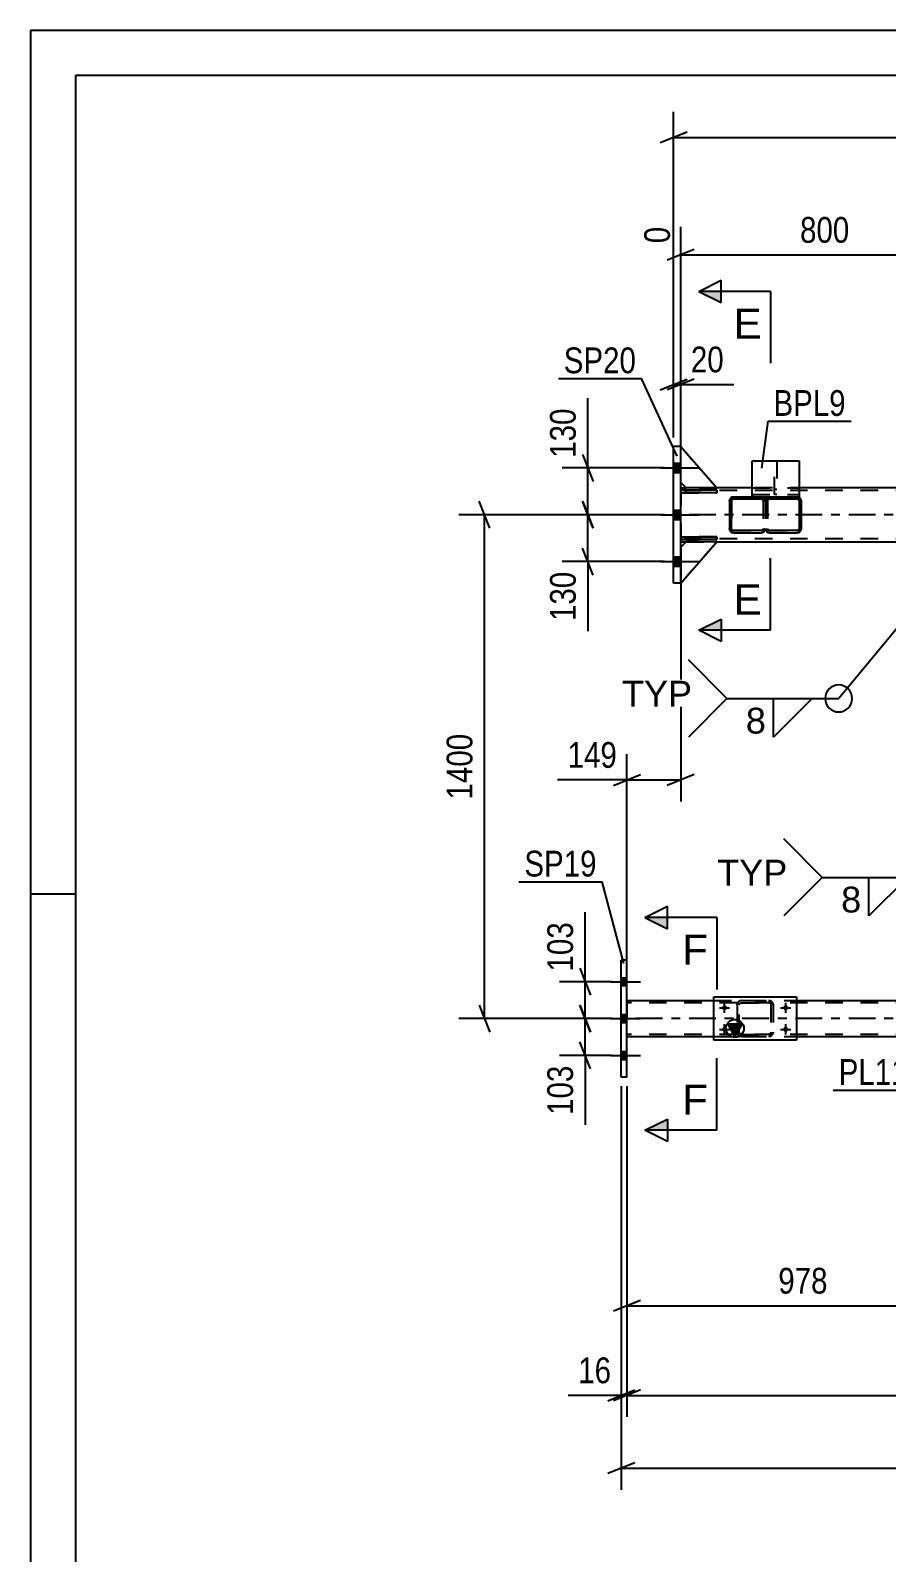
# Model space of a CAD drawing. Header units: millimetres. Extents: x -858 to 331, y -869 to -28.
# Drawn here: x -857.6 to -762.3, y -196.8 to -27.6 of the extents above; entities that cross this region are included whole.
import ezdxf

# ---------------------------------------------------------------- set-up
doc = ezdxf.new("R2010")
doc.units = ezdxf.units.MM
doc.linetypes.add('DXK_LINE_DOT2', pattern=[3.9198, 1.9599, -1.9599])
doc.linetypes.add('DXK_LINE_DOT3', pattern=[5.9187, 2.979, -0.9799, 0.9799, -0.9799])
doc.styles.add('Arial', font='ARIAL.TTF', dxfattribs={"height": 0.2})
doc.styles.add('Arial Narrow', font='ARIALN.TTF', dxfattribs={"height": 0.2})

# ---------------------------------------------------------------- blocks, each defined once
blk = doc.blocks.new('Unknown-570393797-1134')
at = {"color": 5, "linetype": 'Continuous'}
for p, q in [((331.43, -27.58), (-857.57, -27.58)), ((-857.57, -27.58), (-857.57, -868.58)), ((326.43, -32.58), (-852.57, -32.58)), ((-852.57, -32.58), (-852.57, -863.58)), ((-852.57, -123.58), (-857.57, -123.58))]:
    blk.add_line(p, q, dxfattribs=at)
blk = doc.blocks.new('Part-570393797-2634 - 2628')
at = {"color": 2, "linetype": 'Continuous'}
for p, q in [((-779.59, -79.65), (-772.07, -79.65)), ((-779.59, -83.17), (-779.59, -79.65)), ((-772.07, -79.65), (-772.07, -83.17)), ((-772.07, -83.17), (-779.59, -83.17))]:
    blk.add_line(p, q, dxfattribs=at)
blk = doc.blocks.new('Part-570393797-3029 - 2628')
at = {"color": 2, "linetype": 'Continuous'}
for p, q in [((-785.24, -84.17), (-785.24, -83.85)), ((-785.24, -83.85), (-781.24, -83.85)), ((-781.24, -84.17), (-785.24, -84.17)), ((-781.24, -83.85), (-781.24, -84.17))]:
    blk.add_line(p, q, dxfattribs=at)
at = {"color": 7, "linetype": 'DXK_LINE_DOT2'}
blk.add_line((-784.64, -84.17), (-784.64, -83.85), dxfattribs=at)
blk = doc.blocks.new('Bolt-570393797-2680 - 2628')
at = {"linetype": 'Continuous'}
for points in [[(-780.37, -135.93, -1), (-780.37, -136.49, -1)], [(-773.57, -135.93, -1), (-773.57, -136.49, -1)], [(-780.37, -138.33, -1), (-780.37, -138.89, -1)], [(-773.57, -138.33, -1), (-773.57, -138.89, -1)]]:
    blk.add_hatch(color=1, dxfattribs=at).paths.add_polyline_path(points)
at = {"color": 1, "linetype": 'Continuous'}
for p, q in [((-780.93, -136.21), (-779.81, -136.21)), ((-780.37, -136.77), (-780.37, -135.65)), ((-774.13, -136.21), (-773.01, -136.21)), ((-773.57, -136.77), (-773.57, -135.65)), ((-780.93, -138.61), (-779.81, -138.61)), ((-780.37, -139.17), (-780.37, -138.05)), ((-774.13, -138.61), (-773.01, -138.61)), ((-773.57, -139.17), (-773.57, -138.05))]:
    blk.add_line(p, q, dxfattribs=at)
blk = doc.blocks.new('Part-570393797-2844 - 2628')
at = {"color": 7, "linetype": 'DXK_LINE_DOT2'}
for p, q in [((-784.64, -84.41), (-785.24, -85.01)), ((-785.24, -89.01), (-781.24, -84.41)), ((-781.24, -84.41), (-784.64, -84.41)), ((-785.24, -85.01), (-785.24, -89.01))]:
    blk.add_line(p, q, dxfattribs=at)
blk = doc.blocks.new('Part-570393797-2738 - 2628')
at = {"color": 2, "linetype": 'Continuous'}
for p, q in [((-785.24, -78.41), (-784.64, -78.41)), ((-777.28, -78.41), (-781.24, -78.41)), ((-624.04, -78.41), (-772.08, -78.41)), ((-785.24, -84.41), (-784.64, -84.41)), ((-781.24, -84.41), (-753.22, -84.41))]:
    blk.add_line(p, q, dxfattribs=at)
at = {"color": 7, "linetype": 'DXK_LINE_DOT2'}
for p, q in [((-785.24, -78.41), (-785.24, -84.41)), ((-124.36, -78.73), (-785.24, -78.73)), ((-781.24, -78.41), (-784.64, -78.41)), ((-124.36, -78.41), (-777.28, -78.41)), ((-777.28, -78.41), (-772.08, -78.41)), ((-124.36, -84.09), (-785.24, -84.09)), ((-784.64, -84.41), (-781.24, -84.41))]:
    blk.add_line(p, q, dxfattribs=at)
at = {"color": 7, "linetype": 'DXK_LINE_DOT3'}
blk.add_line((-124.36, -81.41), (-785.24, -81.41), dxfattribs=at)
blk = doc.blocks.new('Part-570393797-2742 - 2628')
at = {"color": 7, "linetype": 'DXK_LINE_DOT2'}
for p, q in [((-778.97, -135.89), (-778.93, -135.7)), ((-778.93, -135.7), (-778.97, -135.89)), ((-778.97, -135.89), (-778.97, -138.93)), ((-778.73, -135.89), (-778.71, -135.8)), ((-778.73, -138.93), (-778.73, -135.89)), ((-778.71, -135.8), (-778.66, -135.72)), ((-778.67, -135.44), (-778.49, -135.41)), ((-778.49, -135.41), (-778.67, -135.44)), ((-778.66, -135.72), (-778.58, -135.67)), ((-778.58, -135.67), (-778.49, -135.65)), ((-778.49, -135.41), (-775.45, -135.41)), ((-778.49, -135.65), (-775.45, -135.65)), ((-775.45, -135.41), (-775.27, -135.44)), ((-775.27, -135.44), (-775.45, -135.41)), ((-775.45, -135.65), (-775.36, -135.67)), ((-775.36, -135.67), (-775.28, -135.72)), ((-775.28, -135.72), (-775.23, -135.8)), ((-775.23, -135.8), (-775.21, -135.89)), ((-775.21, -135.89), (-775.21, -138.93)), ((-775.01, -135.7), (-774.97, -135.89)), ((-774.97, -135.89), (-775.01, -135.7)), ((-774.97, -135.89), (-774.97, -138.93)), ((-778.93, -139.11), (-778.97, -138.93)), ((-778.97, -138.93), (-778.93, -139.11)), ((-778.71, -139.02), (-778.73, -138.93)), ((-778.66, -139.1), (-778.71, -139.02)), ((-778.49, -139.41), (-778.67, -139.37)), ((-778.67, -139.37), (-778.49, -139.41)), ((-778.58, -139.15), (-778.66, -139.1)), ((-778.49, -139.17), (-778.58, -139.15)), ((-778.49, -139.17), (-775.45, -139.17)), ((-778.49, -139.41), (-775.45, -139.41)), ((-775.36, -139.15), (-775.45, -139.17)), ((-775.27, -139.37), (-775.45, -139.41)), ((-775.45, -139.41), (-775.27, -139.37)), ((-775.28, -139.1), (-775.36, -139.15)), ((-775.23, -139.02), (-775.28, -139.1)), ((-775.21, -138.93), (-775.23, -139.02)), ((-774.97, -138.93), (-775.01, -139.11)), ((-775.01, -139.11), (-774.97, -138.93))]:
    blk.add_line(p, q, dxfattribs=at)
at = {"color": 7, "linetype": 'DXK_LINE_DOT3'}
blk.add_line((-776.97, -137.41), (-776.97, -137.41), dxfattribs=at)
at = {"color": 7, "linetype": 'DXK_LINE_DOT2'}
for centre, start, end in [((-778.49, -135.89), 112.5, 157.5), ((-778.49, -135.89), 112.5, 157.5), ((-775.45, -135.89), 22.5, 67.5), ((-775.45, -135.89), 22.5, 67.5), ((-778.49, -138.93), 202.5, 247.5), ((-778.49, -138.93), 202.5, 247.5), ((-775.45, -138.93), 292.5, 337.5), ((-775.45, -138.93), 292.5, 337.5)]:
    blk.add_arc(centre, 0.48, start, end, dxfattribs=at)
blk = doc.blocks.new('Part-570393797-2934 - 2628')
at = {"color": 2, "linetype": 'Continuous'}
for p, q in [((-785.24, -78.97), (-785.24, -78.65)), ((-785.24, -78.65), (-781.24, -78.65)), ((-781.24, -78.97), (-785.24, -78.97)), ((-781.24, -78.65), (-781.24, -78.97))]:
    blk.add_line(p, q, dxfattribs=at)
at = {"color": 7, "linetype": 'DXK_LINE_DOT2'}
blk.add_line((-784.64, -78.97), (-784.64, -78.65), dxfattribs=at)
blk = doc.blocks.new('Part-570393797-2814 - 2628')
at = {"color": 7, "linetype": 'DXK_LINE_DOT2'}
for p, q in [((-781.24, -83.85), (-785.24, -83.85)), ((-785.24, -83.85), (-785.24, -84.17)), ((-785.24, -84.17), (-781.24, -84.17)), ((-784.64, -84.17), (-784.64, -83.85)), ((-781.24, -84.17), (-781.24, -83.85))]:
    blk.add_line(p, q, dxfattribs=at)
blk = doc.blocks.new('Part-570393797-2815 - 2628')
at = {"color": 7, "linetype": 'DXK_LINE_DOT2'}
for p, q in [((-781.24, -78.65), (-785.24, -78.65)), ((-785.24, -78.65), (-785.24, -78.97)), ((-785.24, -78.97), (-781.24, -78.97)), ((-784.64, -78.65), (-784.64, -78.97)), ((-781.24, -78.97), (-781.24, -78.65))]:
    blk.add_line(p, q, dxfattribs=at)
blk = doc.blocks.new('Part-570393797-2833 - 2628')
at = {"color": 2, "linetype": 'Continuous'}
for p, q in [((-781.57, -135.01), (-772.37, -135.01)), ((-781.57, -139.81), (-781.57, -135.01)), ((-772.37, -135.01), (-772.37, -139.81)), ((-772.37, -139.81), (-781.57, -139.81))]:
    blk.add_line(p, q, dxfattribs=at)
blk = doc.blocks.new('Part-570393797-2845 - 2628')
at = {"color": 2, "linetype": 'Continuous'}
for p, q in [((-784.64, -84.41), (-785.24, -85.01)), ((-785.24, -89.01), (-781.24, -84.41)), ((-781.24, -84.41), (-784.64, -84.41))]:
    blk.add_line(p, q, dxfattribs=at)
at = {"color": 7, "linetype": 'DXK_LINE_DOT2'}
blk.add_line((-785.24, -85.01), (-785.24, -89.01), dxfattribs=at)
blk = doc.blocks.new('Part-570393797-2846 - 2628')
at = {"color": 7, "linetype": 'DXK_LINE_DOT2'}
for p, q in [((-785.24, -77.81), (-785.24, -73.81)), ((-785.24, -73.81), (-781.24, -78.41)), ((-784.64, -78.41), (-785.24, -77.81)), ((-781.24, -78.41), (-784.64, -78.41))]:
    blk.add_line(p, q, dxfattribs=at)
blk = doc.blocks.new('Bolt-570393797-2848 - 2628')
at = {"linetype": 'Continuous'}
for points in [[(-786.04, -75.69), (-786.04, -76.73), (-785.24, -76.73), (-785.24, -75.69)], [(-786.04, -75.69), (-786.04, -76.73), (-785.24, -76.73), (-785.24, -75.69)], [(-786.04, -75.69), (-786.04, -76.73), (-785.24, -76.73), (-785.24, -75.69)], [(-786.04, -80.89), (-786.04, -81.93), (-785.24, -81.93), (-785.24, -80.89)], [(-786.04, -80.89), (-786.04, -81.93), (-785.24, -81.93), (-785.24, -80.89)], [(-786.04, -86.09), (-786.04, -87.13), (-785.24, -87.13), (-785.24, -86.09)], [(-786.04, -86.09), (-786.04, -87.13), (-785.24, -87.13), (-785.24, -86.09)], [(-786.04, -86.09), (-786.04, -87.13), (-785.24, -87.13), (-785.24, -86.09)]]:
    blk.add_hatch(color=1, dxfattribs=at).paths.add_polyline_path(points)
at = {"color": 1, "linetype": 'Continuous'}
for p, q in [((-786.04, -75.69), (-785.24, -75.69)), ((-786.04, -75.69), (-785.24, -75.69)), ((-786.04, -75.69), (-785.24, -75.69)), ((-787.44, -76.21), (-783.24, -76.21)), ((-787.44, -76.21), (-783.24, -76.21)), ((-787.44, -76.21), (-783.24, -76.21)), ((-786.04, -76.73), (-785.24, -76.73)), ((-786.04, -76.73), (-785.24, -76.73)), ((-786.04, -76.73), (-785.24, -76.73)), ((-786.04, -80.89), (-785.24, -80.89)), ((-786.04, -80.89), (-785.24, -80.89)), ((-787.44, -81.41), (-783.24, -81.41)), ((-787.44, -81.41), (-783.24, -81.41)), ((-786.04, -81.93), (-785.24, -81.93)), ((-786.04, -81.93), (-785.24, -81.93)), ((-786.04, -86.09), (-785.24, -86.09)), ((-786.04, -86.09), (-785.24, -86.09)), ((-786.04, -86.09), (-785.24, -86.09)), ((-787.44, -86.61), (-783.24, -86.61)), ((-787.44, -86.61), (-783.24, -86.61)), ((-787.44, -86.61), (-783.24, -86.61)), ((-786.04, -87.13), (-785.24, -87.13)), ((-786.04, -87.13), (-785.24, -87.13)), ((-786.04, -87.13), (-785.24, -87.13))]:
    blk.add_line(p, q, dxfattribs=at)
blk = doc.blocks.new('Part-570393797-3274 - 2628')
at = {"color": 7, "linetype": 'DXK_LINE_DOT2'}
for p, q in [((-774.8, -79.17), (-774.8, -75.41)), ((-774.8, -75.41), (-774.56, -75.41)), ((-774.56, -75.41), (-774.56, -79.17)), ((-774.8, -78.57), (-774.56, -78.57)), ((-774.56, -79.17), (-774.8, -79.17))]:
    blk.add_line(p, q, dxfattribs=at)
blk = doc.blocks.new('Part-570393797-2945 - 2628')
at = {"linetype": 'Continuous'}
blk.add_hatch(color=2, dxfattribs=at).paths.add_polyline_path([(-779.22, -139.41), (-780.02, -138.01), (-778.42, -138.01)])
at = {"color": 2, "linetype": 'Continuous'}
for p, q in [((-791.22, -135.41), (-781.57, -135.41)), ((-772.37, -135.41), (-752.08, -135.41)), ((-779.22, -139.41), (-780.02, -138.01)), ((-780.02, -138.01), (-778.42, -138.01)), ((-778.42, -138.01), (-779.22, -139.41)), ((-791.22, -139.41), (-781.57, -139.41)), ((-772.37, -139.41), (-741.56, -139.41))]:
    blk.add_line(p, q, dxfattribs=at)
at = {"color": 7, "linetype": 'DXK_LINE_DOT2'}
for p, q in [((-791.22, -135.41), (-791.22, -139.41)), ((-124.36, -135.65), (-791.22, -135.65)), ((-781.57, -135.41), (-772.37, -135.41)), ((-124.36, -139.17), (-791.22, -139.17)), ((-781.57, -139.41), (-772.37, -139.41))]:
    blk.add_line(p, q, dxfattribs=at)
at = {"color": 7, "linetype": 'DXK_LINE_DOT3'}
blk.add_line((-124.36, -137.41), (-791.22, -137.41), dxfattribs=at)
at = {"color": 2, "linetype": 'Continuous'}
blk.add_circle((-779.22, -138.51), 1, dxfattribs=at)
blk = doc.blocks.new('Bolt-570393797-2959 - 2628')
at = {"linetype": 'Continuous'}
for points in [[(-791.86, -132.87), (-791.86, -133.75), (-791.22, -133.75), (-791.22, -132.87)], [(-791.86, -132.87), (-791.86, -133.75), (-791.22, -133.75), (-791.22, -132.87)], [(-791.86, -132.87), (-791.86, -133.75), (-791.22, -133.75), (-791.22, -132.87)], [(-791.86, -136.97), (-791.86, -137.85), (-791.22, -137.85), (-791.22, -136.97)], [(-791.86, -136.97), (-791.86, -137.85), (-791.22, -137.85), (-791.22, -136.97)], [(-791.86, -141.07), (-791.86, -141.95), (-791.22, -141.95), (-791.22, -141.07)], [(-791.86, -141.07), (-791.86, -141.95), (-791.22, -141.95), (-791.22, -141.07)], [(-791.86, -141.07), (-791.86, -141.95), (-791.22, -141.95), (-791.22, -141.07)]]:
    blk.add_hatch(color=1, dxfattribs=at).paths.add_polyline_path(points)
at = {"color": 1, "linetype": 'Continuous'}
for p, q in [((-793.02, -133.31), (-789.7, -133.31)), ((-793.02, -133.31), (-789.7, -133.31)), ((-793.02, -133.31), (-789.7, -133.31)), ((-791.86, -132.87), (-791.22, -132.87)), ((-791.86, -132.87), (-791.22, -132.87)), ((-791.86, -132.87), (-791.22, -132.87)), ((-791.86, -133.75), (-791.22, -133.75)), ((-791.86, -133.75), (-791.22, -133.75)), ((-791.86, -133.75), (-791.22, -133.75)), ((-791.86, -136.97), (-791.22, -136.97)), ((-791.86, -136.97), (-791.22, -136.97)), ((-793.02, -137.41), (-789.7, -137.41)), ((-793.02, -137.41), (-789.7, -137.41)), ((-791.86, -137.85), (-791.22, -137.85)), ((-791.86, -137.85), (-791.22, -137.85)), ((-793.02, -141.51), (-789.7, -141.51)), ((-793.02, -141.51), (-789.7, -141.51)), ((-793.02, -141.51), (-789.7, -141.51)), ((-791.86, -141.07), (-791.22, -141.07)), ((-791.86, -141.07), (-791.22, -141.07)), ((-791.86, -141.07), (-791.22, -141.07)), ((-791.86, -141.95), (-791.22, -141.95)), ((-791.86, -141.95), (-791.22, -141.95)), ((-791.86, -141.95), (-791.22, -141.95))]:
    blk.add_line(p, q, dxfattribs=at)
blk = doc.blocks.new('Part-570393797-3272 - 2628')
at = {"color": 2, "linetype": 'Continuous'}
for p, q in [((-779.35, -79.41), (-779.53, -79.44)), ((-779.35, -79.41), (-776.31, -79.41)), ((-776.13, -79.44), (-776.31, -79.41)), ((-779.79, -79.7), (-779.83, -79.89)), ((-779.83, -79.89), (-779.83, -82.93)), ((-779.83, -82.93), (-779.79, -83.11)), ((-779.53, -83.37), (-779.35, -83.41)), ((-779.35, -83.41), (-776.31, -83.41)), ((-776.31, -83.41), (-776.13, -83.37))]:
    blk.add_line(p, q, dxfattribs=at)
at = {"color": 7, "linetype": 'DXK_LINE_DOT2'}
for p, q in [((-779.53, -79.44), (-779.35, -79.41)), ((-776.31, -79.41), (-776.13, -79.44)), ((-779.83, -79.89), (-779.79, -79.7)), ((-779.59, -79.89), (-779.57, -79.8)), ((-779.59, -79.89), (-779.59, -82.93)), ((-779.57, -79.8), (-779.52, -79.72)), ((-779.52, -79.72), (-779.44, -79.67)), ((-779.44, -79.67), (-779.35, -79.65)), ((-779.35, -79.65), (-776.31, -79.65)), ((-776.31, -79.65), (-776.22, -79.67)), ((-776.22, -79.67), (-776.14, -79.72)), ((-776.14, -79.72), (-776.09, -79.8)), ((-776.09, -79.8), (-776.07, -79.89)), ((-776.07, -79.89), (-776.07, -82.93)), ((-775.87, -79.7), (-775.83, -79.89)), ((-775.83, -79.89), (-775.87, -79.7)), ((-775.83, -79.89), (-775.83, -82.93)), ((-779.79, -83.11), (-779.83, -82.93)), ((-779.57, -83.02), (-779.59, -82.93)), ((-779.52, -83.1), (-779.57, -83.02)), ((-779.35, -83.41), (-779.53, -83.37)), ((-779.44, -83.15), (-779.52, -83.1)), ((-779.35, -83.17), (-779.44, -83.15)), ((-779.35, -83.17), (-776.31, -83.17)), ((-776.22, -83.15), (-776.31, -83.17)), ((-776.13, -83.37), (-776.31, -83.41)), ((-776.14, -83.1), (-776.22, -83.15)), ((-776.09, -83.02), (-776.14, -83.1)), ((-776.07, -82.93), (-776.09, -83.02)), ((-775.83, -82.93), (-775.87, -83.11)), ((-775.87, -83.11), (-775.83, -82.93))]:
    blk.add_line(p, q, dxfattribs=at)
at = {"color": 2, "linetype": 'Continuous'}
for centre, start, end in [((-779.35, -79.89), 112.5, 157.5), ((-776.31, -79.89), 30.6011, 67.5), ((-779.35, -82.93), 202.5, 247.5), ((-776.31, -82.93), 292.5, 329.4033)]:
    blk.add_arc(centre, 0.48, start, end, dxfattribs=at)
at = {"color": 7, "linetype": 'DXK_LINE_DOT2'}
for centre, start, end in [((-779.35, -79.89), 112.5, 157.5), ((-776.31, -79.89), 22.5, 67.5), ((-776.31, -79.89), 22.5, 30.6011), ((-779.35, -82.93), 202.5, 247.5), ((-776.31, -82.93), 292.5, 337.5), ((-776.31, -82.93), 329.4033, 337.5)]:
    blk.add_arc(centre, 0.48, start, end, dxfattribs=at)
blk = doc.blocks.new('Part-570393797-3011 - 2628')
at = {"color": 2, "linetype": 'Continuous'}
for p, q in [((-777.28, -79.41), (-777.28, -75.41)), ((-777.28, -75.41), (-772.08, -75.41)), ((-772.08, -75.41), (-772.08, -79.41)), ((-777.28, -79.41), (-775.35, -79.41)), ((-772.31, -79.41), (-772.08, -79.41)), ((-772.08, -79.41), (-772.08, -79.41))]:
    blk.add_line(p, q, dxfattribs=at)
at = {"color": 7, "linetype": 'DXK_LINE_DOT2'}
for p, q in [((-777.28, -79.17), (-772.08, -79.17)), ((-777.28, -79.17), (-777.28, -79.18)), ((-777.28, -79.18), (-777.28, -79.39)), ((-777.28, -79.41), (-777.28, -79.39)), ((-775.35, -79.41), (-772.31, -79.41)), ((-772.08, -79.17), (-772.08, -79.17)), ((-772.08, -79.17), (-772.08, -79.39)), ((-772.08, -79.41), (-772.08, -79.39)), ((-772.08, -79.41), (-772.08, -79.41))]:
    blk.add_line(p, q, dxfattribs=at)
blk = doc.blocks.new('Part-570393797-3043 - 2628')
at = {"color": 2, "linetype": 'Continuous'}
for p, q in [((-785.24, -73.81), (-781.24, -78.41)), ((-784.64, -78.41), (-785.24, -77.81)), ((-781.24, -78.41), (-784.64, -78.41))]:
    blk.add_line(p, q, dxfattribs=at)
at = {"color": 7, "linetype": 'DXK_LINE_DOT2'}
blk.add_line((-785.24, -77.81), (-785.24, -73.81), dxfattribs=at)
blk = doc.blocks.new('Part-570393797-3080 - 2628')
at = {"color": 2, "linetype": 'Continuous'}
for p, q in [((-786.04, -89.01), (-786.04, -73.81)), ((-785.24, -73.81), (-786.04, -73.81)), ((-785.24, -89.01), (-785.24, -73.81)), ((-785.24, -89.01), (-786.04, -89.01))]:
    blk.add_line(p, q, dxfattribs=at)
blk = doc.blocks.new('Part-570393797-3236 - 2628')
at = {"color": 2, "linetype": 'Continuous'}
for p, q in [((-791.86, -143.91), (-791.86, -130.91)), ((-791.22, -130.91), (-791.86, -130.91)), ((-791.22, -143.91), (-791.22, -130.91)), ((-791.22, -143.91), (-791.86, -143.91))]:
    blk.add_line(p, q, dxfattribs=at)
blk = doc.blocks.new('Part-570393797-3273 - 2628')
at = {"color": 2, "linetype": 'Continuous'}
for p, q in [((-775.35, -79.41), (-775.53, -79.44)), ((-775.35, -79.41), (-772.31, -79.41)), ((-772.13, -79.44), (-772.31, -79.41)), ((-775.36, -79.65), (-775.35, -79.65)), ((-775.35, -79.65), (-772.31, -79.65)), ((-772.3, -79.65), (-772.31, -79.65)), ((-771.83, -79.89), (-771.87, -79.7)), ((-771.83, -79.89), (-771.83, -82.93)), ((-775.53, -83.37), (-775.35, -83.41)), ((-775.35, -83.41), (-772.31, -83.41)), ((-772.31, -83.41), (-772.13, -83.37)), ((-771.87, -83.11), (-771.83, -82.93))]:
    blk.add_line(p, q, dxfattribs=at)
at = {"color": 7, "linetype": 'DXK_LINE_DOT2'}
for p, q in [((-775.53, -79.44), (-775.35, -79.41)), ((-772.31, -79.41), (-772.13, -79.44)), ((-775.83, -79.89), (-775.79, -79.7)), ((-775.79, -79.7), (-775.83, -79.89)), ((-775.83, -79.89), (-775.83, -82.93)), ((-775.59, -79.89), (-775.57, -79.79)), ((-775.59, -79.89), (-775.59, -82.93)), ((-775.57, -79.79), (-775.52, -79.72)), ((-775.52, -79.72), (-775.44, -79.66)), ((-775.44, -79.66), (-775.36, -79.65)), ((-772.31, -79.65), (-772.22, -79.66)), ((-772.22, -79.66), (-772.14, -79.72)), ((-772.14, -79.72), (-772.09, -79.79)), ((-772.09, -79.79), (-772.07, -79.89)), ((-772.07, -79.89), (-772.07, -82.93)), ((-771.87, -79.7), (-771.83, -79.89)), ((-775.79, -83.11), (-775.83, -82.93)), ((-775.83, -82.93), (-775.79, -83.11)), ((-775.57, -83.02), (-775.59, -82.93)), ((-775.52, -83.1), (-775.57, -83.02)), ((-775.35, -83.41), (-775.53, -83.37)), ((-775.44, -83.15), (-775.52, -83.1)), ((-775.35, -83.17), (-775.44, -83.15)), ((-775.35, -83.17), (-772.31, -83.17)), ((-772.22, -83.15), (-772.31, -83.17)), ((-772.13, -83.37), (-772.31, -83.41)), ((-772.14, -83.1), (-772.22, -83.15)), ((-772.09, -83.02), (-772.14, -83.1)), ((-772.07, -82.93), (-772.09, -83.02)), ((-771.83, -82.93), (-771.87, -83.11))]:
    blk.add_line(p, q, dxfattribs=at)
for centre, start, end in [((-775.35, -79.89), 112.5, 157.5), ((-772.31, -79.89), 22.5, 67.5), ((-775.35, -79.89), 149.6765, 157.5), ((-775.35, -82.93), 202.5, 247.5), ((-775.35, -82.93), 202.5, 210.8745), ((-772.31, -82.93), 292.5, 337.5)]:
    blk.add_arc(centre, 0.48, start, end, dxfattribs=at)
at = {"color": 2, "linetype": 'Continuous'}
for centre, start, end in [((-775.35, -79.89), 112.5, 149.6765), ((-772.31, -79.89), 22.5, 67.5), ((-775.35, -82.93), 210.8745, 247.5), ((-772.31, -82.93), 292.5, 337.5)]:
    blk.add_arc(centre, 0.48, start, end, dxfattribs=at)
blk = doc.blocks.new('StraightDimension-570393797-4363 - 2628')
at = {"color": 7, "linetype": 'Continuous'}
for p, q in [((-785.24, -85.41), (-785.24, -113.29)), ((-791.22, -134.41), (-791.22, -108.04)), ((-792.72, -111.49), (-789.72, -110.29)), ((-791.22, -110.89), (-785.24, -110.89)), ((-783.74, -110.29), (-786.74, -111.49))]:
    blk.add_line(p, q, dxfattribs=at)
at = {"color": 0}
blk.add_wipeout([(-791.74, -110.14), (-791.74, -105.94), (-798.42, -105.94), (-798.42, -110.14)], dxfattribs=at)
at = {"color": 7, "linetype": 'Continuous'}
blk.add_line((-791.22, -110.89), (-798.95, -110.89), dxfattribs=at)
blk.add_line((-791.22, -110.89), (-798.95, -110.89), dxfattribs=at)
at = {"color": 3, "style": 'Arial Narrow'}
blk.add_text('149', height=2.863, dxfattribs=at).set_placement((-797.82, -109.54))
blk = doc.blocks.new('StraightDimension-570393797-4262 - 2628')
at = {"color": 7, "linetype": 'Continuous'}
for p, q in [((-791.86, -144.91), (-791.86, -189.79)), ((-790.36, -186.79), (-793.36, -187.99)), ((-791.86, -187.39), (-84.3, -187.39))]:
    blk.add_line(p, q, dxfattribs=at)
blk = doc.blocks.new('StraightDimension-570393797-4666 - 2628')
at = {"color": 7, "linetype": 'Continuous'}
for p, q in [((-753.22, -83.41), (-753.22, -45.75)), ((-785.24, -77.41), (-785.24, -49.41)), ((-783.74, -51.93), (-786.74, -53.13)), ((-754.72, -53.13), (-751.72, -51.93)), ((-785.24, -52.53), (-753.22, -52.53))]:
    blk.add_line(p, q, dxfattribs=at)
at = {"color": 0, "linetype": 'Continuous'}
for points in [[(-753.82, -45.15), (-758.02, -45.15), (-758.02, -51.83), (-753.82, -51.83)], [(-785.84, -48.81), (-790.04, -48.81), (-790.04, -51.83), (-785.84, -51.83)]]:
    blk.add_wipeout(points, dxfattribs=at)
at = {"color": 0}
blk.add_wipeout([(-765.89, -51.78), (-765.89, -47.58), (-772.57, -47.58), (-772.57, -51.78)], dxfattribs=at)
at = {"color": 3, "linetype": 'Continuous', "style": 'Arial Narrow'}
for s, height, p in [('800', 2.863, (-754.42, -51.23)), ('0', 2.86, (-786.44, -51.23))]:
    blk.add_text(s, height=height, rotation=90.0002, dxfattribs=at).set_placement(p)
at = {"color": 3, "style": 'Arial Narrow'}
blk.add_text('800', height=2.863, dxfattribs=at).set_placement((-771.97, -51.18))
blk = doc.blocks.new('StraightDimension-570393797-4795 - 2628')
at = {"color": 7, "linetype": 'Continuous'}
for p, q in [((-796.47, -135.91), (-795.27, -138.91)), ((-792.86, -137.41), (-798.72, -137.41)), ((-795.87, -141.51), (-795.87, -137.41)), ((-795.27, -143.01), (-796.47, -140.01)), ((-792.86, -141.51), (-798.72, -141.51))]:
    blk.add_line(p, q, dxfattribs=at)
at = {"color": 0}
blk.add_wipeout([(-796.62, -142.03), (-800.82, -142.03), (-800.82, -148.72), (-796.62, -148.72)], dxfattribs=at)
at = {"color": 7, "linetype": 'Continuous'}
blk.add_line((-795.87, -141.51), (-795.87, -149.24), dxfattribs=at)
blk.add_line((-795.87, -141.51), (-795.87, -149.24), dxfattribs=at)
at = {"color": 3, "style": 'Arial Narrow'}
blk.add_text('103', height=2.863, rotation=90.0002, dxfattribs=at).set_placement((-797.22, -148.12))
blk = doc.blocks.new('StraightDimension-570393797-4369 - 2628')
at = {"color": 7, "linetype": 'Continuous'}
for p, q in [((-796.17, -74.71), (-794.97, -77.71)), ((-787.04, -76.21), (-798.42, -76.21)), ((-795.57, -81.41), (-795.57, -76.21)), ((-794.97, -82.91), (-796.17, -79.91)), ((-787.04, -81.41), (-798.42, -81.41))]:
    blk.add_line(p, q, dxfattribs=at)
at = {"color": 0}
blk.add_wipeout([(-796.32, -69), (-800.52, -69), (-800.52, -75.68), (-796.32, -75.68)], dxfattribs=at)
at = {"color": 7, "linetype": 'Continuous'}
blk.add_line((-795.57, -76.21), (-795.57, -68.47), dxfattribs=at)
blk.add_line((-795.57, -76.21), (-795.57, -68.47), dxfattribs=at)
at = {"color": 3, "style": 'Arial Narrow'}
blk.add_text('130', height=2.863, rotation=90.0002, dxfattribs=at).set_placement((-796.92, -75.08))
blk = doc.blocks.new('StraightDimension-570393797-24838 - 2628')
at = {"color": 7, "linetype": 'Continuous'}
for p, q in [((-752.08, -136.41), (-752.08, -171.73)), ((-791.22, -144.91), (-791.22, -171.73)), ((-789.72, -168.73), (-792.72, -169.93)), ((-753.58, -169.93), (-750.58, -168.73)), ((-791.22, -169.33), (-752.08, -169.33))]:
    blk.add_line(p, q, dxfattribs=at)
at = {"color": 0}
blk.add_wipeout([(-768.31, -168.58), (-768.31, -164.38), (-774.99, -164.38), (-774.99, -168.58)], dxfattribs=at)
at = {"color": 3, "style": 'Arial Narrow'}
blk.add_text('978', height=2.863, dxfattribs=at).set_placement((-774.39, -167.98))
blk = doc.blocks.new('StraightDimension-570393797-3814 - 2628')
at = {"color": 7, "linetype": 'Continuous'}
for p, q in [((-786.04, -72.81), (-786.04, -64.08)), ((-785.24, -72.81), (-785.24, -64.08)), ((-787.54, -67.53), (-784.54, -66.33)), ((-783.74, -66.33), (-786.74, -67.53)), ((-786.04, -66.93), (-785.24, -66.93))]:
    blk.add_line(p, q, dxfattribs=at)
at = {"color": 0}
blk.add_wipeout([(-779.86, -66.18), (-779.86, -61.98), (-784.71, -61.98), (-784.71, -66.18)], dxfattribs=at)
at = {"color": 7, "linetype": 'Continuous'}
blk.add_line((-785.24, -66.93), (-779.33, -66.93), dxfattribs=at)
blk.add_line((-785.24, -66.93), (-779.33, -66.93), dxfattribs=at)
at = {"color": 3, "style": 'Arial Narrow'}
blk.add_text('20', height=2.863, dxfattribs=at).set_placement((-784.11, -65.58))
blk = doc.blocks.new('StraightDimension-570393797-4061 - 2628')
at = {"color": 7, "linetype": 'Continuous'}
for p, q in [((-786.04, -72.81), (-786.04, -36.62)), ((-784.54, -38.87), (-787.54, -40.07)), ((-786.04, -39.47), (-86.84, -39.47))]:
    blk.add_line(p, q, dxfattribs=at)
blk = doc.blocks.new('StraightDimension-570393797-4332 - 2628')
at = {"color": 7, "linetype": 'Continuous'}
for p, q in [((-791.86, -144.91), (-791.86, -181.69)), ((-791.22, -144.91), (-791.22, -181.69)), ((-793.36, -179.89), (-790.36, -178.69)), ((-789.72, -178.69), (-792.72, -179.89)), ((-791.86, -179.29), (-791.22, -179.29))]:
    blk.add_line(p, q, dxfattribs=at)
at = {"color": 0}
blk.add_wipeout([(-792.38, -178.54), (-792.38, -174.34), (-797.24, -174.34), (-797.24, -178.54)], dxfattribs=at)
at = {"color": 7, "linetype": 'Continuous'}
blk.add_line((-791.86, -179.29), (-797.76, -179.29), dxfattribs=at)
blk.add_line((-791.86, -179.29), (-797.76, -179.29), dxfattribs=at)
at = {"color": 3, "style": 'Arial Narrow'}
blk.add_text('16', height=2.863, dxfattribs=at).set_placement((-796.64, -177.94))
blk = doc.blocks.new('StraightDimension-570393797-4352 - 2628')
at = {"color": 7, "linetype": 'Continuous'}
for p, q in [((-791.22, -144.91), (-791.22, -181.69)), ((-789.72, -178.69), (-792.72, -179.89)), ((-791.22, -179.29), (-84.94, -179.29))]:
    blk.add_line(p, q, dxfattribs=at)
blk = doc.blocks.new('StraightDimension-570393797-4377 - 2628')
at = {"color": 7, "linetype": 'Continuous'}
for p, q in [((-796.17, -79.91), (-794.97, -82.91)), ((-787.04, -81.41), (-798.42, -81.41)), ((-795.57, -86.61), (-795.57, -81.41)), ((-794.97, -88.11), (-796.17, -85.11)), ((-787.04, -86.61), (-798.42, -86.61))]:
    blk.add_line(p, q, dxfattribs=at)
at = {"color": 0}
blk.add_wipeout([(-796.32, -87.13), (-800.52, -87.13), (-800.52, -93.82), (-796.32, -93.82)], dxfattribs=at)
at = {"color": 7, "linetype": 'Continuous'}
blk.add_line((-795.57, -86.61), (-795.57, -94.34), dxfattribs=at)
blk.add_line((-795.57, -86.61), (-795.57, -94.34), dxfattribs=at)
at = {"color": 3, "style": 'Arial Narrow'}
blk.add_text('130', height=2.863, rotation=90.0002, dxfattribs=at).set_placement((-796.92, -93.22))
blk = doc.blocks.new('StraightDimension-570393797-4782 - 2628')
at = {"color": 7, "linetype": 'Continuous'}
for p, q in [((-806.46, -82.91), (-807.66, -79.91)), ((-787.04, -81.41), (-809.91, -81.41)), ((-807.06, -137.41), (-807.06, -81.41)), ((-807.66, -135.91), (-806.46, -138.91)), ((-792.86, -137.41), (-809.91, -137.41))]:
    blk.add_line(p, q, dxfattribs=at)
at = {"color": 0}
blk.add_wipeout([(-807.81, -105.15), (-812.01, -105.15), (-812.01, -113.66), (-807.81, -113.66)], dxfattribs=at)
at = {"color": 3, "style": 'Arial Narrow'}
blk.add_text('1400', height=2.863, rotation=90.0002, dxfattribs=at).set_placement((-808.41, -113.06))
blk = doc.blocks.new('StraightDimension-570393797-4803 - 2628')
at = {"color": 7, "linetype": 'Continuous'}
for p, q in [((-796.47, -131.81), (-795.27, -134.81)), ((-792.86, -133.31), (-798.72, -133.31)), ((-795.87, -137.41), (-795.87, -133.31)), ((-795.27, -138.91), (-796.47, -135.91)), ((-792.86, -137.41), (-798.72, -137.41))]:
    blk.add_line(p, q, dxfattribs=at)
at = {"color": 0}
blk.add_wipeout([(-796.62, -126.1), (-800.82, -126.1), (-800.82, -132.78), (-796.62, -132.78)], dxfattribs=at)
at = {"color": 7, "linetype": 'Continuous'}
blk.add_line((-795.87, -133.31), (-795.87, -125.57), dxfattribs=at)
blk.add_line((-795.87, -133.31), (-795.87, -125.57), dxfattribs=at)
at = {"color": 3, "style": 'Arial Narrow'}
blk.add_text('103', height=2.863, rotation=90.0002, dxfattribs=at).set_placement((-797.22, -132.18))
blk = doc.blocks.new('WeldMark-570393797-4862 - 2628')
at = {"linetype": 'Continuous'}
blk.add_hatch(color=30, dxfattribs=at).paths.add_polyline_path([(-752.4, -132.33), (-752.08, -135.41), (-753.81, -132.85)])
at = {"color": 3, "linetype": 'Continuous'}
for q in [(-773.79, -117.44), (-773.79, -126.01)]:
    blk.add_line((-769.5, -121.72), q, dxfattribs=at)
at = {"color": 30, "linetype": 'Continuous'}
blk.add_line((-752.08, -135.41), (-757.08, -121.72), dxfattribs=at)
at = {"color": 3, "linetype": 'Continuous'}
for start, end in [(90, 270), (270, 90)]:
    blk.add_arc((-757.08, -121.72), 1.5, start, end, dxfattribs=at)
at = {"color": 0}
blk.add_wipeout([(-764.98, -125.82), (-764.98, -122.42), (-767.6, -122.42), (-767.6, -125.82)], dxfattribs=at)
at = {"color": 30, "linetype": 'Continuous'}
blk.add_line((-769.5, -121.72), (-757.08, -121.72), dxfattribs=at)
at = {"color": 3, "linetype": 'Continuous'}
for p, q in [((-764.32, -121.72), (-760.03, -121.72)), ((-760.03, -121.72), (-764.32, -126.01)), ((-764.32, -126.01), (-764.32, -121.72))]:
    blk.add_line(p, q, dxfattribs=at)
at = {"color": 3, "style": 'Arial'}
blk.add_text('8', height=2.87, dxfattribs=at).set_placement((-767.4, -125.62))
at = {"color": 0, "linetype": 'Continuous'}
blk.add_wipeout([(-773.4, -122.62), (-773.4, -119.62), (-781.18, -119.62), (-781.18, -122.62)], dxfattribs=at)
blk.add_wipeout([(-773.4, -122.62), (-773.4, -119.62), (-781.18, -119.62), (-781.18, -122.62)], dxfattribs=at)
at = {"color": 3, "linetype": 'Continuous', "style": 'Arial'}
blk.add_text('TYP', height=2.865, dxfattribs=at).set_placement((-781.18, -122.62))
blk = doc.blocks.new('Mark-570393797-24577 - 2628')
at = {"color": 0}
blk.add_wipeout([(-766.89, -70.42), (-766.89, -67.42), (-774.93, -67.42), (-774.93, -70.42)], dxfattribs=at)
blk.add_wipeout([(-766.89, -70.42), (-766.89, -67.42), (-774.93, -67.42), (-774.93, -70.42)], dxfattribs=at)
at = {"color": 30, "linetype": 'Continuous'}
for p, q in [((-776.23, -76.22), (-775.53, -71.02)), ((-775.53, -71.02), (-766.29, -71.02))]:
    blk.add_line(p, q, dxfattribs=at)
at = {"color": 3, "style": 'Arial Narrow'}
blk.add_text('BPL9', height=2.863, dxfattribs=at).set_placement((-774.93, -70.42))
blk = doc.blocks.new('Mark-570393797-2756 - 2628')
at = {"color": 0}
blk.add_wipeout([(-758.16, -144.78), (-758.16, -141.78), (-767.67, -141.78), (-767.67, -144.78)], dxfattribs=at)
blk.add_wipeout([(-758.16, -144.78), (-758.16, -141.78), (-767.67, -141.78), (-767.67, -144.78)], dxfattribs=at)
at = {"color": 30, "linetype": 'Continuous'}
for p in [(-747.62, -135.3), (-768.27, -145.38)]:
    blk.add_line(p, (-757.56, -145.38), dxfattribs=at)
at = {"color": 3, "style": 'Arial Narrow'}
blk.add_text('PL115', height=2.863, dxfattribs=at).set_placement((-767.67, -144.78))
blk = doc.blocks.new('WeldMark-570393797-4868 - 2628')
at = {"linetype": 'Continuous'}
blk.add_hatch(color=30, dxfattribs=at).paths.add_polyline_path([(-755.71, -86.24), (-753.22, -84.41), (-754.56, -87.2)])
at = {"color": 30, "linetype": 'Continuous'}
blk.add_line((-753.22, -84.41), (-767.67, -101.83), dxfattribs=at)
at = {"color": 3, "linetype": 'Continuous'}
for q in [(-784.38, -97.55), (-784.38, -106.12)]:
    blk.add_line((-780.1, -101.83), q, dxfattribs=at)
for start, end in [(90, 270), (270, 90)]:
    blk.add_arc((-767.67, -101.83), 1.5, start, end, dxfattribs=at)
at = {"color": 0}
blk.add_wipeout([(-775.57, -105.93), (-775.57, -102.53), (-778.2, -102.53), (-778.2, -105.93)], dxfattribs=at)
at = {"color": 30, "linetype": 'Continuous'}
blk.add_line((-780.1, -101.83), (-767.67, -101.83), dxfattribs=at)
at = {"color": 3, "linetype": 'Continuous'}
for p, q in [((-774.92, -101.83), (-770.63, -101.83)), ((-770.63, -101.83), (-774.92, -106.12)), ((-774.92, -106.12), (-774.92, -101.83))]:
    blk.add_line(p, q, dxfattribs=at)
at = {"color": 3, "style": 'Arial'}
blk.add_text('8', height=2.87, dxfattribs=at).set_placement((-778, -105.73))
at = {"color": 0, "linetype": 'Continuous'}
blk.add_wipeout([(-784, -102.73), (-784, -99.73), (-791.77, -99.73), (-791.77, -102.73)], dxfattribs=at)
blk.add_wipeout([(-784, -102.73), (-784, -99.73), (-791.77, -99.73), (-791.77, -102.73)], dxfattribs=at)
at = {"color": 3, "linetype": 'Continuous', "style": 'Arial'}
blk.add_text('TYP', height=2.865, dxfattribs=at).set_placement((-791.77, -102.73))
blk = doc.blocks.new('Mark-570393797-3232 - 2628')
at = {"color": 0}
blk.add_wipeout([(-794.59, -121.62), (-794.59, -118.62), (-802.63, -118.62), (-802.63, -121.62)], dxfattribs=at)
blk.add_wipeout([(-794.59, -121.62), (-794.59, -118.62), (-802.63, -118.62), (-802.63, -121.62)], dxfattribs=at)
at = {"color": 30, "linetype": 'Continuous'}
for p in [(-803.23, -122.22), (-791.57, -131.3)]:
    blk.add_line(p, (-793.99, -122.22), dxfattribs=at)
at = {"color": 3, "style": 'Arial Narrow'}
blk.add_text('SP19', height=2.863, dxfattribs=at).set_placement((-802.63, -121.62))
blk = doc.blocks.new('Mark-570393797-3076 - 2628')
at = {"color": 0}
blk.add_wipeout([(-790.21, -65.68), (-790.21, -62.68), (-798.25, -62.68), (-798.25, -65.68)], dxfattribs=at)
blk.add_wipeout([(-790.21, -65.68), (-790.21, -62.68), (-798.25, -62.68), (-798.25, -65.68)], dxfattribs=at)
at = {"color": 30, "linetype": 'Continuous'}
for p in [(-798.85, -66.28), (-785.64, -74.9)]:
    blk.add_line(p, (-789.61, -66.28), dxfattribs=at)
at = {"color": 3, "style": 'Arial Narrow'}
blk.add_text('SP20', height=2.863, dxfattribs=at).set_placement((-798.25, -65.68))
blk = doc.blocks.new('SectionMark-570393797-4817 - 2628')
at = {"linetype": 'Continuous'}
for points in [[(-780.74, -56.58), (-780.74, -57.83), (-783.24, -56.58)], [(-780.74, -93), (-780.74, -94.25), (-783.24, -94.25)]]:
    blk.add_hatch(color=6, dxfattribs=at).paths.add_polyline_path(points)
at = {"color": 6, "linetype": 'Continuous'}
for p, q in [((-783.24, -56.58), (-780.74, -55.33)), ((-780.74, -57.83), (-780.74, -55.33)), ((-775.24, -56.58), (-783.24, -56.58)), ((-783.24, -56.58), (-780.74, -57.83)), ((-775.24, -56.58), (-775.24, -64.58)), ((-775.24, -94.25), (-775.24, -86.25)), ((-783.24, -94.25), (-780.74, -93)), ((-780.74, -93), (-780.74, -95.5)), ((-775.24, -94.25), (-783.24, -94.25)), ((-780.74, -95.5), (-783.24, -94.25))]:
    blk.add_line(p, q, dxfattribs=at)
at = {"color": 0, "linetype": 'Continuous'}
for points in [[(-776.24, -61.83), (-776.24, -58.33), (-779.35, -58.33), (-779.35, -61.83)], [(-776.24, -92.5), (-776.24, -89), (-779.35, -89), (-779.35, -92.5)]]:
    blk.add_wipeout(points, dxfattribs=at)
at = {"color": 3, "linetype": 'Continuous', "style": 'Arial'}
for p in [(-779.35, -61.83), (-779.35, -92.5)]:
    blk.add_text('E', height=3.34, dxfattribs=at).set_placement(p)
blk = doc.blocks.new('SectionMark-570393797-4815 - 2628')
at = {"linetype": 'Continuous'}
for points in [[(-786.72, -126.17), (-786.72, -127.42), (-789.22, -126.17)], [(-786.72, -148.58), (-786.72, -149.83), (-789.22, -149.83)]]:
    blk.add_hatch(color=6, dxfattribs=at).paths.add_polyline_path(points)
at = {"color": 6, "linetype": 'Continuous'}
for p, q in [((-789.22, -126.17), (-786.72, -124.92)), ((-786.72, -127.42), (-786.72, -124.92)), ((-781.22, -126.17), (-789.22, -126.17)), ((-789.22, -126.17), (-786.72, -127.42)), ((-781.22, -126.17), (-781.22, -134.17)), ((-781.22, -149.83), (-781.22, -141.83)), ((-789.22, -149.83), (-786.72, -148.58)), ((-786.72, -148.58), (-786.72, -151.08)), ((-781.22, -149.83), (-789.22, -149.83)), ((-786.72, -151.08), (-789.22, -149.83))]:
    blk.add_line(p, q, dxfattribs=at)
at = {"color": 0, "linetype": 'Continuous'}
for points in [[(-782.22, -131.42), (-782.22, -127.92), (-785.07, -127.92), (-785.07, -131.42)], [(-782.22, -148.08), (-782.22, -144.58), (-785.07, -144.58), (-785.07, -148.08)]]:
    blk.add_wipeout(points, dxfattribs=at)
at = {"color": 3, "linetype": 'Continuous', "style": 'Arial'}
for p in [(-785.07, -131.42), (-785.07, -148.08)]:
    blk.add_text('F', height=3.34, dxfattribs=at).set_placement(p)

msp = doc.modelspace()

# ---------------------------------------------------------------- block references
for name in ['Unknown-570393797-1134', 'Part-570393797-3080 - 2628', 'Part-570393797-2846 - 2628', 'Part-570393797-3043 - 2628', 'Bolt-570393797-2848 - 2628', 'Part-570393797-3011 - 2628', 'Part-570393797-3274 - 2628', 'Part-570393797-2738 - 2628', 'Part-570393797-2934 - 2628', 'Part-570393797-2815 - 2628', 'Part-570393797-3272 - 2628', 'Part-570393797-3273 - 2628', 'Part-570393797-2634 - 2628', 'Part-570393797-3029 - 2628', 'Part-570393797-2814 - 2628', 'Part-570393797-2844 - 2628', 'Part-570393797-2845 - 2628', 'Part-570393797-3236 - 2628', 'Bolt-570393797-2959 - 2628', 'Part-570393797-2833 - 2628', 'Part-570393797-2945 - 2628', 'Bolt-570393797-2680 - 2628', 'Part-570393797-2742 - 2628']:
    msp.add_blockref(name, (0, 0))

# ---------------------------------------------------------------- next in the draw order: block references
for name in ['StraightDimension-570393797-4666 - 2628', 'StraightDimension-570393797-4363 - 2628', 'WeldMark-570393797-4862 - 2628', 'StraightDimension-570393797-4262 - 2628']:
    msp.add_blockref(name, (0, 0))

# ---------------------------------------------------------------- next in the draw order: block references
for name in ['StraightDimension-570393797-4369 - 2628', 'StraightDimension-570393797-4795 - 2628']:
    msp.add_blockref(name, (0, 0))

# ---------------------------------------------------------------- next in the draw order: block references
for name in ['StraightDimension-570393797-3814 - 2628', 'StraightDimension-570393797-4377 - 2628', 'StraightDimension-570393797-24838 - 2628']:
    msp.add_blockref(name, (0, 0))

# ---------------------------------------------------------------- next in the draw order: block references
for name in ['StraightDimension-570393797-4061 - 2628', 'StraightDimension-570393797-4782 - 2628', 'StraightDimension-570393797-4332 - 2628']:
    msp.add_blockref(name, (0, 0))

# ---------------------------------------------------------------- next in the draw order: block references
for name in ['Mark-570393797-3076 - 2628', 'Mark-570393797-24577 - 2628', 'WeldMark-570393797-4868 - 2628', 'StraightDimension-570393797-4803 - 2628', 'StraightDimension-570393797-4352 - 2628']:
    msp.add_blockref(name, (0, 0))

# ---------------------------------------------------------------- next in the draw order: block references
for name in ['SectionMark-570393797-4817 - 2628', 'Mark-570393797-3232 - 2628', 'SectionMark-570393797-4815 - 2628', 'Mark-570393797-2756 - 2628']:
    msp.add_blockref(name, (0, 0))

doc.saveas('drawing.dxf')
